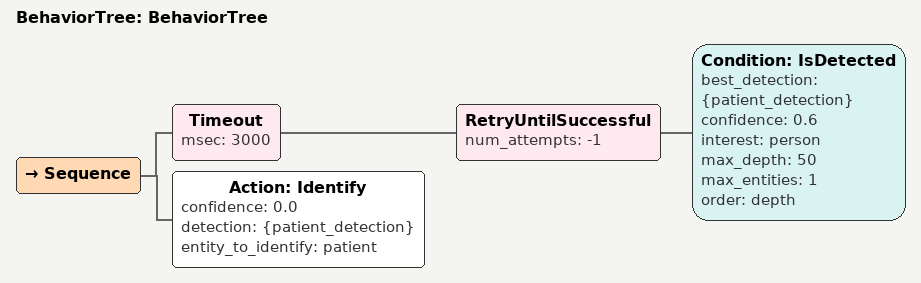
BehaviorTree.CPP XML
<?xml version="1.0"?>
<root main_tree_to_execute="BehaviorTree">
    <BehaviorTree ID="BehaviorTree">
        <Sequence>
            <Timeout msec="3000">
                <RetryUntilSuccessful num_attempts="-1">
                    <Condition ID="IsDetected" best_detection="{patient_detection}" confidence="0.6" interest="person" max_depth="50" max_entities="1" order="depth"/>
                </RetryUntilSuccessful>
            </Timeout>
            <Action ID="Identify" confidence="0.0" detection="{patient_detection}" entity_to_identify="patient"/>
        </Sequence>
    </BehaviorTree>
</root>
